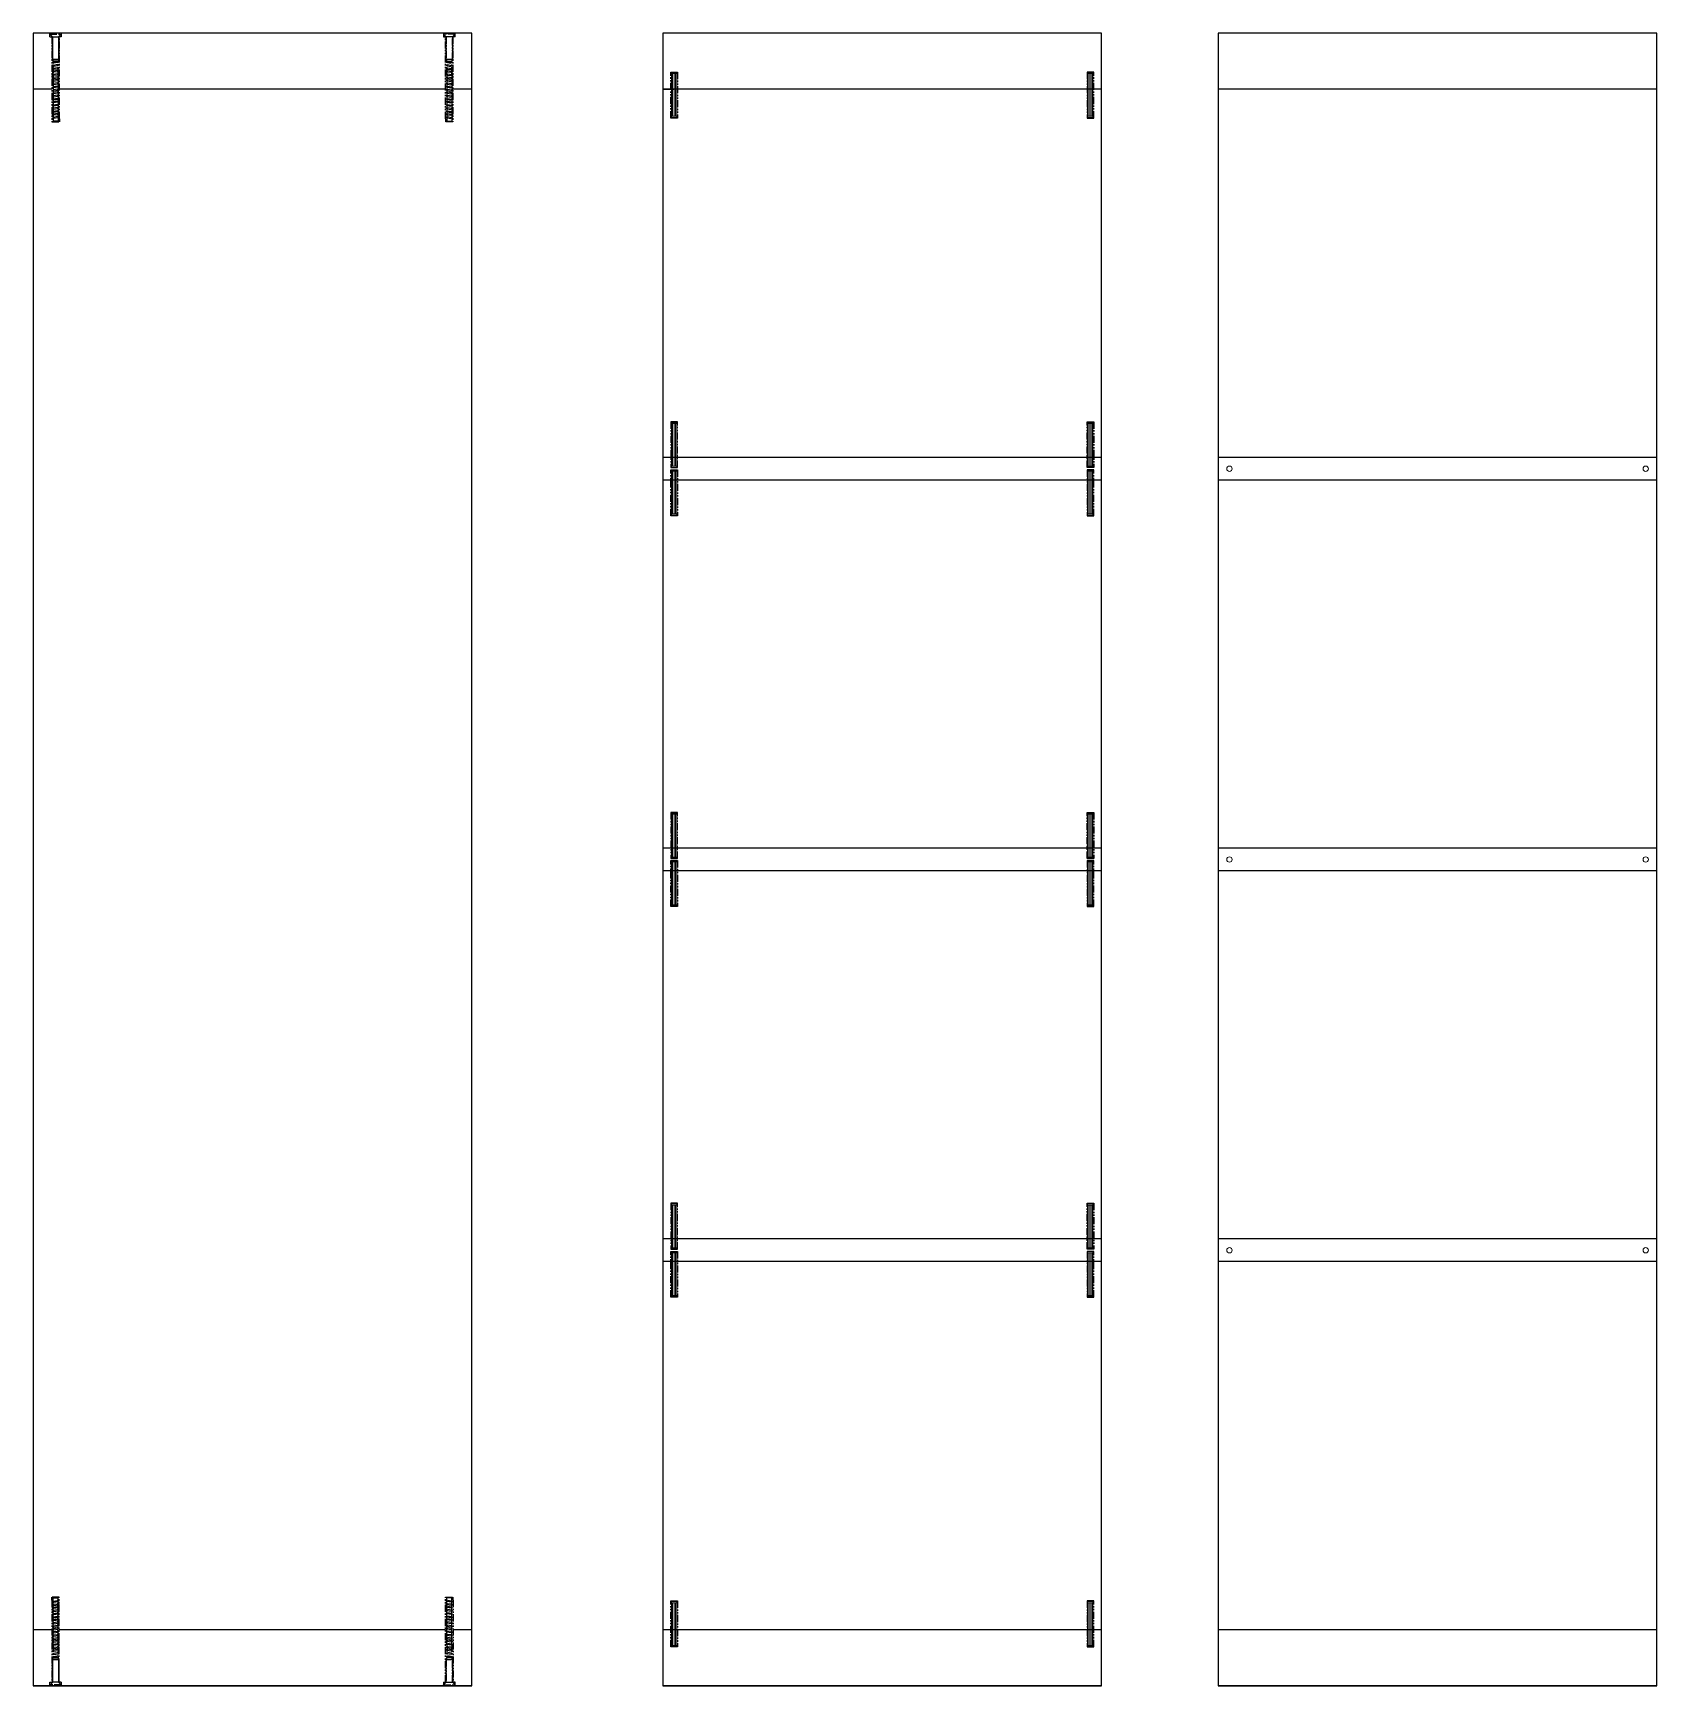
# Model space of a CAD drawing. Header units: millimetres. Extents: x -494 to 3469, y 484 to 2917.
# Drawn here: x 2066.9 to 2211.3, y 509.1 to 656.1 of the extents above; entities that cross this region are included whole.
import ezdxf

# ---------------------------------------------------------------- set-up
doc = ezdxf.new("R2010")
doc.units = ezdxf.units.MM
doc.linetypes.add('PHANTOM2', pattern=[1.25, 0.625, -0.125, 0.125, -0.125, 0.125, -0.125])
doc.layers.get('DEFPOINTS').update_dxf_attribs({"color": 210})
doc.layers.add('A-ANNO-DIMS', color=40, linetype='Continuous', lineweight=18)
doc.layers.add('giunzioni', color=3, linetype='Continuous')

msp = doc.modelspace()

# ---------------------------------------------------------------- linework, layer by layer
for p, q in [((2105.91, 656.07), (2066.91, 656.07)), ((2066.91, 656.07), (2066.91, 509.07)), ((2105.91, 509.07), (2105.91, 656.07)), ((2161.89, 656.07), (2122.89, 656.07)), ((2122.89, 656.07), (2122.89, 509.07)), ((2161.89, 509.07), (2161.89, 656.07)), ((2211.26, 656.07), (2172.26, 656.07)), ((2172.26, 656.07), (2172.26, 509.07)), ((2211.26, 509.07), (2211.26, 656.07)), ((2068.58, 651.07), (2066.91, 651.07)), ((2103.58, 651.07), (2069.25, 651.07)), ((2105.91, 651.07), (2104.24, 651.07)), ((2161.89, 651.07), (2122.89, 651.07)), ((2122.89, 651.07), (2123.89, 651.07)), ((2122.89, 651.07), (2123.89, 651.07)), ((2161.89, 651.07), (2160.89, 651.07)), ((2211.26, 651.07), (2172.26, 651.07)), ((2161.89, 618.32), (2122.89, 618.32)), ((2211.26, 618.32), (2172.26, 618.32)), ((2161.89, 616.32), (2122.89, 616.32)), ((2211.26, 616.32), (2172.26, 616.32)), ((2161.89, 583.57), (2122.89, 583.57)), ((2211.26, 583.57), (2172.26, 583.57)), ((2161.89, 581.57), (2122.89, 581.57)), ((2211.26, 581.57), (2172.26, 581.57)), ((2161.89, 548.82), (2122.89, 548.82)), ((2211.26, 548.82), (2172.26, 548.82)), ((2161.89, 546.82), (2122.89, 546.82)), ((2211.26, 546.82), (2172.26, 546.82)), ((2068.58, 514.07), (2066.91, 514.07)), ((2103.58, 514.07), (2069.24, 514.07)), ((2105.91, 514.07), (2104.25, 514.07)), ((2161.89, 514.07), (2122.89, 514.07)), ((2211.26, 514.07), (2172.26, 514.07)), ((2105.91, 509.07), (2066.91, 509.07)), ((2066.91, 509.07), (2105.91, 509.07)), ((2105.91, 509.07), (2066.91, 509.07)), ((2066.91, 509.07), (2067.91, 509.07)), ((2066.91, 509.07), (2086.41, 509.07)), ((2161.89, 509.07), (2122.89, 509.07)), ((2122.89, 509.07), (2161.89, 509.07)), ((2161.89, 509.07), (2122.89, 509.07)), ((2211.26, 509.07), (2172.26, 509.07)), ((2172.26, 509.07), (2211.26, 509.07)), ((2211.26, 509.07), (2172.26, 509.07))]:
    msp.add_line(p, q)
at = {"layer": 'A-ANNO-DIMS'}
for p, q in [((2123.68, 652.57), (2123.65, 652.47)), ((2123.65, 648.67), (2123.65, 652.47)), ((2124.13, 652.47), (2123.65, 652.47)), ((2124.11, 652.57), (2123.68, 652.57)), ((2123.75, 652.45), (2123.75, 648.7)), ((2123.89, 652.57), (2124.11, 652.57)), ((2123.89, 648.7), (2123.89, 652.45)), ((2124.03, 652.45), (2124.03, 648.7)), ((2124.11, 652.57), (2124.13, 652.47)), ((2124.13, 648.67), (2124.13, 652.47)), ((2160.68, 652.57), (2160.65, 652.47)), ((2160.65, 648.67), (2160.65, 652.47)), ((2160.65, 652.47), (2161.13, 652.47)), ((2160.68, 652.57), (2161.11, 652.57)), ((2160.89, 652.57), (2160.68, 652.57)), ((2160.75, 652.45), (2160.75, 648.7)), ((2160.89, 648.7), (2160.89, 652.45)), ((2161.03, 652.45), (2161.03, 648.7)), ((2161.11, 652.57), (2161.13, 652.47)), ((2161.13, 648.67), (2161.13, 652.47)), ((2123.89, 648.7), (2123.89, 650.57)), ((2160.89, 648.7), (2160.89, 650.57)), ((2123.68, 648.57), (2123.65, 648.67)), ((2124.13, 648.67), (2123.65, 648.67)), ((2123.89, 648.57), (2123.68, 648.57)), ((2123.89, 648.57), (2124.11, 648.57)), ((2124.11, 648.57), (2124.13, 648.67)), ((2124.13, 648.67), (2124.13, 648.7)), ((2160.65, 648.67), (2160.65, 648.7)), ((2160.68, 648.57), (2160.65, 648.67)), ((2160.65, 648.67), (2161.13, 648.67)), ((2160.89, 648.57), (2160.68, 648.57)), ((2160.89, 648.57), (2161.11, 648.57)), ((2161.11, 648.57), (2161.13, 648.67)), ((2123.68, 621.44), (2123.65, 621.34)), ((2123.65, 621.34), (2123.65, 617.54)), ((2124.13, 621.34), (2123.65, 621.34)), ((2123.89, 621.44), (2123.68, 621.44)), ((2123.75, 617.57), (2123.75, 621.32)), ((2123.89, 621.44), (2124.11, 621.44)), ((2123.89, 621.32), (2123.89, 617.57)), ((2123.89, 621.32), (2123.89, 619.44)), ((2124.03, 617.57), (2124.03, 621.32)), ((2124.11, 621.44), (2124.13, 621.34)), ((2124.13, 621.34), (2124.13, 617.54)), ((2124.13, 621.34), (2124.13, 621.32)), ((2160.68, 621.44), (2160.65, 621.34)), ((2160.65, 621.34), (2160.65, 617.54)), ((2160.65, 621.34), (2161.13, 621.34)), ((2160.65, 621.34), (2160.65, 621.32)), ((2160.89, 621.44), (2160.68, 621.44)), ((2160.75, 617.57), (2160.75, 621.32)), ((2160.89, 621.44), (2161.11, 621.44)), ((2160.89, 621.32), (2160.89, 617.57)), ((2160.89, 621.32), (2160.89, 619.44)), ((2161.03, 617.57), (2161.03, 621.32)), ((2161.11, 621.44), (2161.13, 621.34)), ((2161.13, 621.34), (2161.13, 617.54)), ((2123.68, 617.44), (2123.65, 617.54)), ((2124.13, 617.54), (2123.65, 617.54)), ((2124.11, 617.44), (2123.68, 617.44)), ((2123.89, 617.44), (2124.11, 617.44)), ((2124.11, 617.44), (2124.13, 617.54)), ((2160.68, 617.44), (2160.65, 617.54)), ((2160.65, 617.54), (2161.13, 617.54)), ((2160.68, 617.44), (2161.11, 617.44)), ((2160.89, 617.44), (2160.68, 617.44)), ((2161.11, 617.44), (2161.13, 617.54)), ((2123.68, 617.2), (2123.65, 617.1)), ((2123.65, 613.3), (2123.65, 617.1)), ((2124.13, 617.1), (2123.65, 617.1)), ((2124.11, 617.2), (2123.68, 617.2)), ((2123.75, 617.07), (2123.75, 613.32)), ((2123.89, 617.2), (2124.11, 617.2)), ((2123.89, 613.32), (2123.89, 617.07)), ((2124.03, 617.07), (2124.03, 613.32)), ((2124.11, 617.2), (2124.13, 617.1)), ((2124.13, 613.3), (2124.13, 617.1)), ((2160.68, 617.2), (2160.65, 617.1)), ((2160.65, 613.3), (2160.65, 617.1)), ((2160.65, 617.1), (2161.13, 617.1)), ((2160.68, 617.2), (2161.11, 617.2)), ((2160.89, 617.2), (2160.68, 617.2)), ((2160.75, 617.07), (2160.75, 613.32)), ((2160.89, 613.32), (2160.89, 617.07)), ((2161.03, 617.07), (2161.03, 613.32)), ((2161.11, 617.2), (2161.13, 617.1)), ((2161.13, 613.3), (2161.13, 617.1)), ((2123.89, 613.32), (2123.89, 615.2)), ((2160.89, 613.32), (2160.89, 615.2)), ((2123.68, 613.2), (2123.65, 613.3)), ((2124.13, 613.3), (2123.65, 613.3)), ((2123.89, 613.2), (2123.68, 613.2)), ((2123.89, 613.2), (2124.11, 613.2)), ((2124.11, 613.2), (2124.13, 613.3)), ((2124.13, 613.3), (2124.13, 613.32)), ((2160.65, 613.3), (2160.65, 613.32)), ((2160.68, 613.2), (2160.65, 613.3)), ((2160.65, 613.3), (2161.13, 613.3)), ((2160.89, 613.2), (2160.68, 613.2)), ((2160.89, 613.2), (2161.11, 613.2)), ((2161.11, 613.2), (2161.13, 613.3)), ((2123.68, 586.69), (2123.65, 586.59)), ((2123.65, 586.59), (2123.65, 582.79)), ((2124.13, 586.59), (2123.65, 586.59)), ((2123.89, 586.69), (2123.68, 586.69)), ((2123.75, 582.82), (2123.75, 586.57)), ((2123.89, 586.69), (2124.11, 586.69)), ((2123.89, 586.57), (2123.89, 582.82)), ((2123.89, 586.57), (2123.89, 584.69)), ((2124.03, 582.82), (2124.03, 586.57)), ((2124.11, 586.69), (2124.13, 586.59)), ((2124.13, 586.59), (2124.13, 582.79)), ((2124.13, 586.59), (2124.13, 586.57)), ((2160.68, 586.69), (2160.65, 586.59)), ((2160.65, 586.59), (2160.65, 582.79)), ((2160.65, 586.59), (2161.13, 586.59)), ((2160.65, 586.59), (2160.65, 586.57)), ((2160.89, 586.69), (2160.68, 586.69)), ((2160.75, 582.82), (2160.75, 586.57)), ((2160.89, 586.69), (2161.11, 586.69)), ((2160.89, 586.57), (2160.89, 582.82)), ((2160.89, 586.57), (2160.89, 584.69)), ((2161.03, 582.82), (2161.03, 586.57)), ((2161.11, 586.69), (2161.13, 586.59)), ((2161.13, 586.59), (2161.13, 582.79)), ((2123.68, 582.69), (2123.65, 582.79)), ((2124.13, 582.79), (2123.65, 582.79)), ((2123.68, 582.45), (2123.65, 582.35)), ((2123.65, 578.55), (2123.65, 582.35)), ((2124.13, 582.35), (2123.65, 582.35)), ((2124.11, 582.69), (2123.68, 582.69)), ((2124.11, 582.45), (2123.68, 582.45)), ((2123.75, 582.32), (2123.75, 578.57)), ((2123.89, 582.69), (2124.11, 582.69)), ((2123.89, 582.45), (2124.11, 582.45)), ((2123.89, 578.57), (2123.89, 582.32)), ((2124.03, 582.32), (2124.03, 578.57)), ((2124.11, 582.69), (2124.13, 582.79)), ((2124.11, 582.45), (2124.13, 582.35)), ((2124.13, 578.55), (2124.13, 582.35)), ((2160.68, 582.69), (2160.65, 582.79)), ((2160.65, 582.79), (2161.13, 582.79)), ((2160.68, 582.45), (2160.65, 582.35)), ((2160.65, 578.55), (2160.65, 582.35)), ((2160.65, 582.35), (2161.13, 582.35)), ((2160.68, 582.69), (2161.11, 582.69)), ((2160.89, 582.69), (2160.68, 582.69)), ((2160.68, 582.45), (2161.11, 582.45)), ((2160.89, 582.45), (2160.68, 582.45)), ((2160.75, 582.32), (2160.75, 578.57)), ((2160.89, 578.57), (2160.89, 582.32)), ((2161.03, 582.32), (2161.03, 578.57)), ((2161.11, 582.69), (2161.13, 582.79)), ((2161.11, 582.45), (2161.13, 582.35)), ((2161.13, 578.55), (2161.13, 582.35)), ((2123.89, 578.57), (2123.89, 580.45)), ((2160.89, 578.57), (2160.89, 580.45)), ((2123.68, 578.45), (2123.65, 578.55)), ((2124.13, 578.55), (2123.65, 578.55)), ((2123.89, 578.45), (2123.68, 578.45)), ((2123.89, 578.45), (2124.11, 578.45)), ((2124.11, 578.45), (2124.13, 578.55)), ((2124.13, 578.55), (2124.13, 578.57)), ((2160.65, 578.55), (2160.65, 578.57)), ((2160.68, 578.45), (2160.65, 578.55)), ((2160.65, 578.55), (2161.13, 578.55)), ((2160.89, 578.45), (2160.68, 578.45)), ((2160.89, 578.45), (2161.11, 578.45)), ((2161.11, 578.45), (2161.13, 578.55)), ((2123.68, 551.94), (2123.65, 551.84)), ((2123.65, 551.84), (2123.65, 548.04)), ((2124.13, 551.84), (2123.65, 551.84)), ((2123.89, 551.94), (2123.68, 551.94)), ((2123.75, 548.07), (2123.75, 551.82)), ((2123.89, 551.94), (2124.11, 551.94)), ((2123.89, 551.82), (2123.89, 548.07)), ((2123.89, 551.82), (2123.89, 549.94)), ((2124.03, 548.07), (2124.03, 551.82)), ((2124.11, 551.94), (2124.13, 551.84)), ((2124.13, 551.84), (2124.13, 548.04)), ((2124.13, 551.84), (2124.13, 551.82)), ((2160.68, 551.94), (2160.65, 551.84)), ((2160.65, 551.84), (2160.65, 548.04)), ((2160.65, 551.84), (2161.13, 551.84)), ((2160.65, 551.84), (2160.65, 551.82)), ((2160.89, 551.94), (2160.68, 551.94)), ((2160.75, 548.07), (2160.75, 551.82)), ((2160.89, 551.94), (2161.11, 551.94)), ((2160.89, 551.82), (2160.89, 548.07)), ((2160.89, 551.82), (2160.89, 549.94)), ((2161.03, 548.07), (2161.03, 551.82)), ((2161.11, 551.94), (2161.13, 551.84)), ((2161.13, 551.84), (2161.13, 548.04)), ((2123.68, 547.94), (2123.65, 548.04)), ((2124.13, 548.04), (2123.65, 548.04)), ((2123.68, 547.7), (2123.65, 547.6)), ((2123.65, 543.8), (2123.65, 547.6)), ((2124.13, 547.6), (2123.65, 547.6)), ((2124.11, 547.94), (2123.68, 547.94)), ((2124.11, 547.7), (2123.68, 547.7)), ((2123.75, 547.57), (2123.75, 543.82)), ((2123.89, 547.94), (2124.11, 547.94)), ((2123.89, 547.7), (2124.11, 547.7)), ((2123.89, 543.82), (2123.89, 547.57)), ((2124.03, 547.57), (2124.03, 543.82)), ((2124.11, 547.94), (2124.13, 548.04)), ((2124.11, 547.7), (2124.13, 547.6)), ((2124.13, 543.8), (2124.13, 547.6)), ((2160.68, 547.94), (2160.65, 548.04)), ((2160.65, 548.04), (2161.13, 548.04)), ((2160.68, 547.7), (2160.65, 547.6)), ((2160.65, 543.8), (2160.65, 547.6)), ((2160.65, 547.6), (2161.13, 547.6)), ((2160.68, 547.94), (2161.11, 547.94)), ((2160.89, 547.94), (2160.68, 547.94)), ((2160.68, 547.7), (2161.11, 547.7)), ((2160.89, 547.7), (2160.68, 547.7)), ((2160.75, 547.57), (2160.75, 543.82)), ((2160.89, 543.82), (2160.89, 547.57)), ((2161.03, 547.57), (2161.03, 543.82)), ((2161.11, 547.94), (2161.13, 548.04)), ((2161.11, 547.7), (2161.13, 547.6)), ((2161.13, 543.8), (2161.13, 547.6)), ((2123.89, 543.82), (2123.89, 545.7)), ((2160.89, 543.82), (2160.89, 545.7)), ((2123.68, 543.7), (2123.65, 543.8)), ((2124.13, 543.8), (2123.65, 543.8)), ((2123.89, 543.7), (2123.68, 543.7)), ((2123.89, 543.7), (2124.11, 543.7)), ((2124.11, 543.7), (2124.13, 543.8)), ((2124.13, 543.8), (2124.13, 543.82)), ((2160.65, 543.8), (2160.65, 543.82)), ((2160.68, 543.7), (2160.65, 543.8)), ((2160.65, 543.8), (2161.13, 543.8)), ((2160.89, 543.7), (2160.68, 543.7)), ((2160.89, 543.7), (2161.11, 543.7)), ((2161.11, 543.7), (2161.13, 543.8)), ((2123.68, 516.57), (2123.65, 516.47)), ((2123.65, 516.47), (2123.65, 512.67)), ((2123.65, 516.47), (2124.13, 516.47)), ((2123.65, 516.47), (2123.65, 516.45)), ((2123.89, 516.57), (2123.68, 516.57)), ((2123.75, 512.7), (2123.75, 516.45)), ((2123.89, 516.57), (2124.11, 516.57)), ((2123.89, 516.45), (2123.89, 512.7)), ((2123.89, 516.45), (2123.89, 514.57)), ((2124.03, 512.7), (2124.03, 516.45)), ((2124.11, 516.57), (2124.13, 516.47)), ((2124.13, 516.47), (2124.13, 512.67)), ((2160.68, 516.57), (2160.65, 516.47)), ((2160.65, 516.47), (2160.65, 512.67)), ((2161.13, 516.47), (2160.65, 516.47)), ((2160.89, 516.57), (2160.68, 516.57)), ((2160.75, 512.7), (2160.75, 516.45)), ((2160.89, 516.57), (2161.11, 516.57)), ((2160.89, 516.45), (2160.89, 512.7)), ((2160.89, 516.45), (2160.89, 514.57)), ((2161.03, 512.7), (2161.03, 516.45)), ((2161.11, 516.57), (2161.13, 516.47)), ((2161.13, 516.47), (2161.13, 512.67)), ((2161.13, 516.47), (2161.13, 516.45)), ((2123.68, 512.57), (2123.65, 512.67)), ((2123.65, 512.67), (2124.13, 512.67)), ((2123.68, 512.57), (2124.11, 512.57)), ((2123.89, 512.57), (2123.68, 512.57)), ((2124.11, 512.57), (2124.13, 512.67)), ((2160.68, 512.57), (2160.65, 512.67)), ((2161.13, 512.67), (2160.65, 512.67)), ((2161.11, 512.57), (2160.68, 512.57)), ((2160.89, 512.57), (2161.11, 512.57)), ((2161.11, 512.57), (2161.13, 512.67))]:
    msp.add_line(p, q, dxfattribs=at)
for centre in [(2173.26, 617.32), (2210.26, 617.32), (2173.26, 582.57), (2210.26, 582.57), (2173.26, 547.82), (2210.26, 547.82)]:
    msp.add_circle(centre, 0.238, dxfattribs=at)
at = {"layer": 'DEFPOINTS', "linetype": 'PHANTOM2'}
for p, q in [((2068.41, 655.74), (2068.41, 656.07)), ((2068.41, 656.07), (2069.42, 656.07)), ((2068.41, 655.74), (2068.58, 655.74)), ((2068.58, 655.74), (2068.58, 648.18)), ((2069.25, 648.45), (2069.25, 655.74)), ((2069.42, 655.74), (2069.25, 655.74)), ((2069.42, 656.07), (2069.42, 655.74)), ((2104.42, 656.07), (2103.41, 656.07)), ((2103.41, 656.07), (2103.41, 655.74)), ((2103.41, 655.74), (2103.58, 655.74)), ((2103.58, 648.45), (2103.58, 655.74)), ((2104.24, 655.74), (2104.24, 648.18)), ((2104.42, 655.74), (2104.24, 655.74)), ((2104.42, 655.74), (2104.42, 656.07)), ((2069.25, 648.45), (2069.25, 648.18)), ((2103.58, 648.45), (2103.58, 648.18)), ((2068.58, 648.18), (2069.25, 648.18)), ((2104.24, 648.18), (2103.58, 648.18)), ((2069.24, 516.96), (2068.58, 516.96)), ((2068.58, 516.69), (2068.58, 516.96)), ((2068.58, 516.69), (2068.58, 509.4)), ((2069.24, 509.4), (2069.24, 516.96)), ((2103.58, 509.4), (2103.58, 516.96)), ((2103.58, 516.96), (2104.25, 516.96)), ((2104.25, 516.69), (2104.25, 516.96)), ((2104.25, 516.69), (2104.25, 509.4)), ((2068.41, 509.07), (2068.41, 509.4)), ((2068.41, 509.4), (2068.58, 509.4)), ((2069.42, 509.07), (2068.41, 509.07)), ((2069.42, 509.4), (2069.24, 509.4)), ((2069.42, 509.4), (2069.42, 509.07)), ((2103.41, 509.4), (2103.41, 509.07)), ((2103.41, 509.4), (2103.58, 509.4)), ((2103.41, 509.07), (2104.42, 509.07)), ((2104.42, 509.4), (2104.25, 509.4)), ((2104.42, 509.07), (2104.42, 509.4))]:
    msp.add_line(p, q, dxfattribs=at)
for points in [[(2124.19, 648.51), (2123.6, 648.51), (2123.6, 652.59), (2124.19, 652.59)], [(2160.6, 648.51), (2161.19, 648.51), (2161.19, 652.59), (2160.6, 652.59)], [(2124.19, 621.5), (2123.6, 621.5), (2123.6, 617.42), (2124.19, 617.42)], [(2160.6, 621.5), (2161.19, 621.5), (2161.19, 617.42), (2160.6, 617.42)], [(2124.19, 613.14), (2123.6, 613.14), (2123.6, 617.22), (2124.19, 617.22)], [(2160.6, 613.14), (2161.19, 613.14), (2161.19, 617.22), (2160.6, 617.22)], [(2124.19, 586.75), (2123.6, 586.75), (2123.6, 582.67), (2124.19, 582.67)], [(2160.6, 586.75), (2161.19, 586.75), (2161.19, 582.67), (2160.6, 582.67)], [(2124.19, 578.39), (2123.6, 578.39), (2123.6, 582.47), (2124.19, 582.47)], [(2160.6, 578.39), (2161.19, 578.39), (2161.19, 582.47), (2160.6, 582.47)], [(2124.19, 552), (2123.6, 552), (2123.6, 547.92), (2124.19, 547.92)], [(2160.6, 552), (2161.19, 552), (2161.19, 547.92), (2160.6, 547.92)], [(2124.19, 543.64), (2123.6, 543.64), (2123.6, 547.72), (2124.19, 547.72)], [(2160.6, 543.64), (2161.19, 543.64), (2161.19, 547.72), (2160.6, 547.72)], [(2123.6, 516.63), (2124.19, 516.63), (2124.19, 512.55), (2123.6, 512.55)], [(2161.19, 516.63), (2160.6, 516.63), (2160.6, 512.55), (2161.19, 512.55)]]:
    msp.add_lwpolyline(points, close=True, dxfattribs=at)
at = {"layer": 'giunzioni', "linetype": 'PHANTOM2'}
for p, q in [((2069.41, 656.07), (2068.41, 656.07)), ((2068.41, 656.07), (2068.41, 655.96)), ((2068.41, 655.96), (2069.41, 655.96)), ((2068.41, 655.96), (2068.63, 655.74)), ((2068.63, 655.74), (2069.2, 655.74)), ((2068.63, 653.71), (2068.63, 655.74)), ((2069.2, 655.74), (2069.41, 655.96)), ((2069.2, 655.74), (2069.2, 653.71)), ((2069.41, 655.96), (2069.41, 656.07)), ((2103.42, 655.96), (2103.42, 656.07)), ((2103.42, 656.07), (2104.41, 656.07)), ((2103.63, 655.74), (2103.42, 655.96)), ((2104.41, 655.96), (2103.42, 655.96)), ((2104.2, 655.74), (2103.63, 655.74)), ((2103.63, 655.74), (2103.63, 653.71)), ((2104.41, 655.96), (2104.2, 655.74)), ((2104.2, 653.71), (2104.2, 655.74)), ((2104.41, 656.07), (2104.41, 655.96)), ((2069.2, 653.71), (2068.63, 653.71)), ((2068.7, 652.41), (2068.7, 653.55)), ((2069.13, 652.41), (2069.13, 653.55)), ((2103.63, 653.71), (2104.2, 653.71)), ((2103.7, 652.41), (2103.7, 653.55)), ((2104.13, 652.41), (2104.13, 653.55)), ((2069.13, 648.23), (2068.7, 648.23)), ((2103.7, 648.23), (2104.13, 648.23)), ((2068.7, 516.91), (2069.13, 516.91)), ((2104.13, 516.91), (2103.7, 516.91)), ((2068.7, 512.73), (2068.7, 511.59)), ((2069.13, 512.73), (2069.13, 511.59)), ((2103.7, 512.73), (2103.7, 511.59)), ((2104.13, 512.73), (2104.13, 511.59)), ((2068.63, 509.4), (2068.63, 511.43)), ((2068.63, 511.43), (2069.2, 511.43)), ((2069.2, 511.43), (2069.2, 509.4)), ((2104.2, 511.43), (2103.63, 511.43)), ((2103.63, 511.43), (2103.63, 509.4)), ((2104.2, 509.4), (2104.2, 511.43)), ((2068.63, 509.4), (2068.42, 509.18)), ((2068.42, 509.18), (2068.42, 509.07)), ((2069.41, 509.18), (2068.42, 509.18)), ((2068.42, 509.07), (2069.41, 509.07)), ((2069.2, 509.4), (2068.63, 509.4)), ((2069.41, 509.18), (2069.2, 509.4)), ((2069.41, 509.07), (2069.41, 509.18)), ((2103.41, 509.18), (2103.63, 509.4)), ((2103.41, 509.07), (2103.41, 509.18)), ((2103.41, 509.18), (2104.41, 509.18)), ((2104.41, 509.07), (2103.41, 509.07)), ((2103.63, 509.4), (2104.2, 509.4)), ((2104.2, 509.4), (2104.41, 509.18)), ((2104.41, 509.18), (2104.41, 509.07))]:
    msp.add_line(p, q, dxfattribs=at)
at = {"layer": 'giunzioni'}
for p, q in [((2068.63, 655.74), (2068.63, 653.71)), ((2069.2, 653.71), (2069.2, 655.74)), ((2103.63, 653.71), (2103.63, 655.74)), ((2104.2, 655.74), (2104.2, 653.71)), ((2068.61, 653.41), (2068.73, 653.49)), ((2068.61, 653.41), (2068.77, 653.39)), ((2068.61, 653.41), (2068.61, 653.41)), ((2068.61, 653.13), (2068.73, 653.2)), ((2068.61, 653.13), (2068.77, 653.1)), ((2068.61, 653.13), (2068.61, 653.13)), ((2068.61, 652.84), (2068.73, 652.92)), ((2068.61, 652.84), (2068.77, 652.82)), ((2068.61, 652.84), (2068.61, 652.84)), ((2068.63, 653.71), (2068.7, 653.55)), ((2068.63, 653.71), (2069.2, 653.71)), ((2068.7, 653.55), (2068.75, 653.55)), ((2069.07, 653.55), (2068.73, 653.49)), ((2069.07, 653.27), (2068.73, 653.2)), ((2069.07, 652.98), (2068.73, 652.92)), ((2069.07, 652.74), (2068.73, 652.68)), ((2069.13, 653.55), (2068.75, 653.55)), ((2069.07, 653.44), (2068.77, 653.39)), ((2069.07, 653.16), (2068.77, 653.1)), ((2069.07, 652.87), (2068.77, 652.82)), ((2069.2, 653.71), (2068.91, 653.71)), ((2069.21, 653.52), (2069.07, 653.55)), ((2069.21, 653.52), (2069.07, 653.44)), ((2069.21, 653.23), (2069.07, 653.27)), ((2069.21, 653.23), (2069.07, 653.16)), ((2069.21, 652.95), (2069.07, 652.98)), ((2069.21, 652.94), (2069.07, 652.87)), ((2069.21, 652.71), (2069.07, 652.74)), ((2069.21, 652.71), (2069.07, 652.63)), ((2069.2, 653.71), (2069.13, 653.55)), ((2103.61, 653.52), (2103.75, 653.55)), ((2103.61, 653.52), (2103.76, 653.44)), ((2103.61, 653.23), (2103.75, 653.27)), ((2103.61, 653.23), (2103.76, 653.16)), ((2103.61, 652.95), (2103.75, 652.98)), ((2103.61, 652.94), (2103.76, 652.87)), ((2103.61, 652.71), (2103.75, 652.74)), ((2103.61, 652.71), (2103.76, 652.63)), ((2103.63, 653.71), (2103.7, 653.55)), ((2103.63, 653.71), (2103.91, 653.71)), ((2104.2, 653.71), (2103.63, 653.71)), ((2103.7, 653.55), (2104.07, 653.55)), ((2103.75, 653.55), (2104.1, 653.49)), ((2103.75, 653.27), (2104.1, 653.2)), ((2103.75, 652.98), (2104.1, 652.92)), ((2103.75, 652.74), (2104.1, 652.68)), ((2103.76, 653.44), (2104.06, 653.39)), ((2103.76, 653.16), (2104.06, 653.1)), ((2103.76, 652.87), (2104.06, 652.82)), ((2104.22, 653.41), (2104.06, 653.39)), ((2104.22, 653.13), (2104.06, 653.1)), ((2104.22, 652.84), (2104.06, 652.82)), ((2104.13, 653.55), (2104.07, 653.55)), ((2104.22, 653.41), (2104.1, 653.49)), ((2104.22, 653.13), (2104.1, 653.2)), ((2104.22, 652.84), (2104.1, 652.92)), ((2104.2, 653.71), (2104.13, 653.55)), ((2104.22, 653.41), (2104.22, 653.41)), ((2104.22, 653.13), (2104.22, 653.13)), ((2104.22, 652.84), (2104.22, 652.84)), ((2068.61, 652.6), (2068.73, 652.68)), ((2068.61, 652.6), (2068.77, 652.58)), ((2068.61, 652.6), (2068.61, 652.6)), ((2068.61, 652.32), (2068.73, 652.39)), ((2068.61, 652.31), (2068.61, 652.32)), ((2068.61, 652.31), (2068.77, 652.29)), ((2068.61, 652.03), (2068.73, 652.11)), ((2068.61, 652.03), (2068.77, 652)), ((2068.61, 652.03), (2068.61, 652.03)), ((2068.61, 651.79), (2068.73, 651.87)), ((2068.61, 651.79), (2068.77, 651.77)), ((2068.61, 651.79), (2068.61, 651.79)), ((2068.61, 651.51), (2068.73, 651.58)), ((2068.61, 651.5), (2068.61, 651.51)), ((2068.61, 651.5), (2068.77, 651.48)), ((2068.61, 651.22), (2068.73, 651.29)), ((2068.61, 651.22), (2068.77, 651.19)), ((2068.61, 651.22), (2068.61, 651.22)), ((2068.7, 652.41), (2068.7, 648.23)), ((2069.07, 652.45), (2068.73, 652.39)), ((2069.07, 652.17), (2068.73, 652.11)), ((2069.07, 651.93), (2068.73, 651.87)), ((2069.07, 651.64), (2068.73, 651.58)), ((2069.07, 651.36), (2068.73, 651.29)), ((2069.07, 652.63), (2068.77, 652.58)), ((2069.07, 652.34), (2068.77, 652.29)), ((2069.07, 652.06), (2068.77, 652)), ((2069.07, 651.82), (2068.77, 651.77)), ((2069.07, 651.53), (2068.77, 651.48)), ((2069.07, 651.25), (2068.77, 651.19)), ((2069.21, 652.42), (2069.07, 652.45)), ((2069.21, 652.42), (2069.07, 652.34)), ((2069.21, 652.14), (2069.07, 652.17)), ((2069.21, 652.13), (2069.07, 652.06)), ((2069.21, 651.9), (2069.07, 651.93)), ((2069.21, 651.89), (2069.07, 651.82)), ((2069.21, 651.61), (2069.07, 651.64)), ((2069.21, 651.61), (2069.07, 651.53)), ((2069.21, 651.32), (2069.07, 651.36)), ((2069.21, 651.32), (2069.07, 651.25)), ((2069.13, 652.41), (2069.13, 648.23)), ((2103.61, 652.42), (2103.75, 652.45)), ((2103.61, 652.42), (2103.76, 652.34)), ((2103.61, 652.14), (2103.75, 652.17)), ((2103.61, 652.13), (2103.76, 652.06)), ((2103.61, 651.9), (2103.75, 651.93)), ((2103.61, 651.89), (2103.76, 651.82)), ((2103.61, 651.61), (2103.75, 651.64)), ((2103.61, 651.61), (2103.76, 651.53)), ((2103.61, 651.32), (2103.75, 651.36)), ((2103.61, 651.32), (2103.76, 651.25)), ((2103.7, 652.41), (2103.7, 648.23)), ((2103.75, 652.45), (2104.1, 652.39)), ((2103.75, 652.17), (2104.1, 652.11)), ((2103.75, 651.93), (2104.1, 651.87)), ((2103.75, 651.64), (2104.1, 651.58)), ((2103.75, 651.36), (2104.1, 651.29)), ((2103.76, 652.63), (2104.06, 652.58)), ((2103.76, 652.34), (2104.06, 652.29)), ((2103.76, 652.06), (2104.06, 652)), ((2103.76, 651.82), (2104.06, 651.77)), ((2103.76, 651.53), (2104.06, 651.48)), ((2103.76, 651.25), (2104.06, 651.19)), ((2104.22, 652.6), (2104.06, 652.58)), ((2104.22, 652.31), (2104.06, 652.29)), ((2104.22, 652.03), (2104.06, 652)), ((2104.22, 651.79), (2104.06, 651.77)), ((2104.22, 651.5), (2104.06, 651.48)), ((2104.22, 651.22), (2104.06, 651.19)), ((2104.22, 652.6), (2104.1, 652.68)), ((2104.22, 652.32), (2104.1, 652.39)), ((2104.22, 652.03), (2104.1, 652.11)), ((2104.22, 651.79), (2104.1, 651.87)), ((2104.22, 651.51), (2104.1, 651.58)), ((2104.22, 651.22), (2104.1, 651.29)), ((2104.13, 652.41), (2104.13, 648.23)), ((2104.22, 652.6), (2104.22, 652.6)), ((2104.22, 652.31), (2104.22, 652.32)), ((2104.22, 652.03), (2104.22, 652.03)), ((2104.22, 651.79), (2104.22, 651.79)), ((2104.22, 651.5), (2104.22, 651.51)), ((2104.22, 651.22), (2104.22, 651.22)), ((2068.61, 650.93), (2068.73, 651.01)), ((2068.61, 650.93), (2068.77, 650.91)), ((2068.61, 650.93), (2068.61, 650.93)), ((2068.61, 650.69), (2068.73, 650.77)), ((2068.61, 650.69), (2068.77, 650.67)), ((2068.61, 650.69), (2068.61, 650.69)), ((2068.61, 650.41), (2068.73, 650.48)), ((2068.61, 650.4), (2068.61, 650.41)), ((2068.61, 650.4), (2068.77, 650.38)), ((2068.61, 650.12), (2068.73, 650.2)), ((2068.61, 650.12), (2068.77, 650.1)), ((2068.61, 650.12), (2068.61, 650.12)), ((2068.61, 649.88), (2068.73, 649.96)), ((2068.61, 649.88), (2068.77, 649.86)), ((2068.61, 649.88), (2068.61, 649.88)), ((2069.07, 651.07), (2068.73, 651.01)), ((2069.07, 650.83), (2068.73, 650.77)), ((2069.07, 650.54), (2068.73, 650.48)), ((2069.07, 650.26), (2068.73, 650.2)), ((2069.07, 650.02), (2068.73, 649.96)), ((2069.07, 650.96), (2068.77, 650.91)), ((2069.07, 650.72), (2068.77, 650.67)), ((2069.07, 650.43), (2068.77, 650.38)), ((2069.07, 650.15), (2068.77, 650.1)), ((2069.07, 649.91), (2068.77, 649.86)), ((2069.21, 651.04), (2069.07, 651.07)), ((2069.21, 651.04), (2069.07, 650.96)), ((2069.21, 650.8), (2069.07, 650.83)), ((2069.21, 650.8), (2069.07, 650.72)), ((2069.21, 650.51), (2069.07, 650.54)), ((2069.21, 650.51), (2069.07, 650.43)), ((2069.21, 650.23), (2069.07, 650.26)), ((2069.21, 650.22), (2069.07, 650.15)), ((2069.21, 649.99), (2069.07, 650.02)), ((2069.21, 649.99), (2069.07, 649.91)), ((2103.61, 651.04), (2103.75, 651.07)), ((2103.61, 651.04), (2103.76, 650.96)), ((2103.61, 650.8), (2103.75, 650.83)), ((2103.61, 650.8), (2103.76, 650.72)), ((2103.61, 650.51), (2103.75, 650.54)), ((2103.61, 650.51), (2103.76, 650.43)), ((2103.61, 650.23), (2103.75, 650.26)), ((2103.61, 650.22), (2103.76, 650.15)), ((2103.61, 649.99), (2103.75, 650.02)), ((2103.61, 649.99), (2103.76, 649.91)), ((2103.75, 651.07), (2104.1, 651.01)), ((2103.75, 650.83), (2104.1, 650.77)), ((2103.75, 650.54), (2104.1, 650.48)), ((2103.75, 650.26), (2104.1, 650.2)), ((2103.75, 650.02), (2104.1, 649.96)), ((2103.76, 650.96), (2104.06, 650.91)), ((2103.76, 650.72), (2104.06, 650.67)), ((2103.76, 650.43), (2104.06, 650.38)), ((2103.76, 650.15), (2104.06, 650.1)), ((2103.76, 649.91), (2104.06, 649.86)), ((2104.22, 650.93), (2104.06, 650.91)), ((2104.22, 650.69), (2104.06, 650.67)), ((2104.22, 650.4), (2104.06, 650.38)), ((2104.22, 650.12), (2104.06, 650.1)), ((2104.22, 649.88), (2104.06, 649.86)), ((2104.22, 650.93), (2104.1, 651.01)), ((2104.22, 650.69), (2104.1, 650.77)), ((2104.22, 650.41), (2104.1, 650.48)), ((2104.22, 650.12), (2104.1, 650.2)), ((2104.22, 649.88), (2104.1, 649.96)), ((2104.22, 650.93), (2104.22, 650.93)), ((2104.22, 650.69), (2104.22, 650.69)), ((2104.22, 650.4), (2104.22, 650.41)), ((2104.22, 650.12), (2104.22, 650.12)), ((2104.22, 649.88), (2104.22, 649.88)), ((2068.61, 649.6), (2068.73, 649.67)), ((2068.61, 649.59), (2068.61, 649.6)), ((2068.61, 649.59), (2068.77, 649.57)), ((2068.61, 649.31), (2068.73, 649.39)), ((2068.61, 649.31), (2068.77, 649.28)), ((2068.61, 649.31), (2068.61, 649.31)), ((2068.61, 649.02), (2068.73, 649.1)), ((2068.61, 649.02), (2068.77, 649)), ((2068.61, 649.02), (2068.61, 649.02)), ((2068.61, 648.78), (2068.73, 648.86)), ((2068.61, 648.78), (2068.77, 648.76)), ((2068.61, 648.78), (2068.61, 648.78)), ((2068.61, 648.5), (2068.73, 648.57)), ((2068.61, 648.5), (2068.77, 648.47)), ((2068.61, 648.5), (2068.61, 648.5)), ((2069.07, 649.73), (2068.73, 649.67)), ((2069.07, 649.45), (2068.73, 649.39)), ((2069.07, 649.16), (2068.73, 649.1)), ((2069.07, 648.92), (2068.73, 648.86)), ((2069.07, 648.64), (2068.73, 648.57)), ((2069.07, 649.62), (2068.77, 649.57)), ((2069.07, 649.34), (2068.77, 649.28)), ((2069.07, 649.05), (2068.77, 649)), ((2069.07, 648.81), (2068.77, 648.76)), ((2069.07, 648.53), (2068.77, 648.47)), ((2069.21, 649.7), (2069.07, 649.73)), ((2069.21, 649.7), (2069.07, 649.62)), ((2069.21, 649.42), (2069.07, 649.45)), ((2069.21, 649.41), (2069.07, 649.34)), ((2069.21, 649.13), (2069.07, 649.16)), ((2069.21, 649.13), (2069.07, 649.05)), ((2069.21, 648.89), (2069.07, 648.92)), ((2069.21, 648.89), (2069.07, 648.81)), ((2069.21, 648.6), (2069.07, 648.64)), ((2069.21, 648.6), (2069.07, 648.53)), ((2103.61, 649.7), (2103.75, 649.73)), ((2103.61, 649.7), (2103.76, 649.62)), ((2103.61, 649.42), (2103.75, 649.45)), ((2103.61, 649.41), (2103.76, 649.34)), ((2103.61, 649.13), (2103.75, 649.16)), ((2103.61, 649.13), (2103.76, 649.05)), ((2103.61, 648.89), (2103.75, 648.92)), ((2103.61, 648.89), (2103.76, 648.81)), ((2103.61, 648.6), (2103.75, 648.64)), ((2103.61, 648.6), (2103.76, 648.53)), ((2103.75, 649.73), (2104.1, 649.67)), ((2103.75, 649.45), (2104.1, 649.39)), ((2103.75, 649.16), (2104.1, 649.1)), ((2103.75, 648.92), (2104.1, 648.86)), ((2103.75, 648.64), (2104.1, 648.57)), ((2103.76, 649.62), (2104.06, 649.57)), ((2103.76, 649.34), (2104.06, 649.28)), ((2103.76, 649.05), (2104.06, 649)), ((2103.76, 648.81), (2104.06, 648.76)), ((2103.76, 648.53), (2104.06, 648.47)), ((2104.22, 649.59), (2104.06, 649.57)), ((2104.22, 649.31), (2104.06, 649.28)), ((2104.22, 649.02), (2104.06, 649)), ((2104.22, 648.78), (2104.06, 648.76)), ((2104.22, 648.5), (2104.06, 648.47)), ((2104.22, 649.6), (2104.1, 649.67)), ((2104.22, 649.31), (2104.1, 649.39)), ((2104.22, 649.02), (2104.1, 649.1)), ((2104.22, 648.78), (2104.1, 648.86)), ((2104.22, 648.5), (2104.1, 648.57)), ((2104.22, 649.59), (2104.22, 649.6)), ((2104.22, 649.31), (2104.22, 649.31)), ((2104.22, 649.02), (2104.22, 649.02)), ((2104.22, 648.78), (2104.22, 648.78)), ((2104.22, 648.5), (2104.22, 648.5)), ((2068.61, 516.54), (2068.76, 516.62)), ((2068.61, 516.54), (2068.75, 516.51)), ((2068.61, 516.25), (2068.76, 516.33)), ((2068.61, 516.25), (2068.75, 516.22)), ((2068.61, 516.02), (2068.76, 516.09)), ((2068.61, 516.01), (2068.75, 515.98)), ((2068.7, 512.73), (2068.7, 516.91)), ((2068.75, 516.51), (2069.1, 516.57)), ((2068.75, 516.22), (2069.1, 516.28)), ((2068.75, 515.98), (2069.1, 516.04)), ((2068.76, 516.62), (2069.06, 516.67)), ((2068.76, 516.33), (2069.06, 516.38)), ((2068.76, 516.09), (2069.06, 516.14)), ((2069.22, 516.65), (2069.06, 516.67)), ((2069.22, 516.36), (2069.06, 516.38)), ((2069.22, 516.12), (2069.06, 516.14)), ((2069.22, 516.64), (2069.1, 516.57)), ((2069.22, 516.36), (2069.1, 516.28)), ((2069.22, 516.12), (2069.1, 516.04)), ((2069.13, 512.73), (2069.13, 516.91)), ((2069.22, 516.65), (2069.22, 516.64)), ((2069.22, 516.36), (2069.22, 516.36)), ((2069.22, 516.12), (2069.22, 516.12)), ((2103.61, 516.65), (2103.77, 516.67)), ((2103.61, 516.65), (2103.61, 516.64)), ((2103.61, 516.64), (2103.73, 516.57)), ((2103.61, 516.36), (2103.77, 516.38)), ((2103.61, 516.36), (2103.73, 516.28)), ((2103.61, 516.36), (2103.61, 516.36)), ((2103.61, 516.12), (2103.77, 516.14)), ((2103.61, 516.12), (2103.73, 516.04)), ((2103.61, 516.12), (2103.61, 516.12)), ((2103.7, 512.73), (2103.7, 516.91)), ((2104.07, 516.51), (2103.73, 516.57)), ((2104.07, 516.22), (2103.73, 516.28)), ((2104.07, 515.98), (2103.73, 516.04)), ((2104.07, 516.62), (2103.77, 516.67)), ((2104.07, 516.33), (2103.77, 516.38)), ((2104.07, 516.09), (2103.77, 516.14)), ((2104.21, 516.54), (2104.07, 516.62)), ((2104.21, 516.54), (2104.07, 516.51)), ((2104.21, 516.25), (2104.07, 516.33)), ((2104.21, 516.25), (2104.07, 516.22)), ((2104.21, 516.02), (2104.07, 516.09)), ((2104.21, 516.01), (2104.07, 515.98)), ((2104.13, 512.73), (2104.13, 516.91)), ((2068.61, 515.73), (2068.76, 515.8)), ((2068.61, 515.73), (2068.75, 515.69)), ((2068.61, 515.44), (2068.76, 515.52)), ((2068.61, 515.44), (2068.75, 515.41)), ((2068.61, 515.16), (2068.76, 515.23)), ((2068.61, 515.15), (2068.75, 515.12)), ((2068.61, 514.92), (2068.76, 514.99)), ((2068.61, 514.91), (2068.75, 514.88)), ((2068.61, 514.63), (2068.76, 514.71)), ((2068.61, 514.63), (2068.75, 514.6)), ((2068.75, 515.69), (2069.1, 515.76)), ((2068.75, 515.41), (2069.1, 515.47)), ((2068.75, 515.12), (2069.1, 515.18)), ((2068.75, 514.88), (2069.1, 514.94)), ((2068.75, 514.6), (2069.1, 514.66)), ((2068.76, 515.8), (2069.06, 515.86)), ((2068.76, 515.52), (2069.06, 515.57)), ((2068.76, 515.23), (2069.06, 515.28)), ((2068.76, 514.99), (2069.06, 515.05)), ((2068.76, 514.71), (2069.06, 514.76)), ((2069.22, 515.83), (2069.06, 515.86)), ((2069.22, 515.55), (2069.06, 515.57)), ((2069.22, 515.26), (2069.06, 515.28)), ((2069.22, 515.02), (2069.06, 515.05)), ((2069.22, 514.74), (2069.06, 514.76)), ((2069.22, 515.83), (2069.1, 515.76)), ((2069.22, 515.54), (2069.1, 515.47)), ((2069.22, 515.26), (2069.1, 515.18)), ((2069.22, 515.02), (2069.1, 514.94)), ((2069.22, 514.73), (2069.1, 514.66)), ((2069.22, 515.83), (2069.22, 515.83)), ((2069.22, 515.55), (2069.22, 515.54)), ((2069.22, 515.26), (2069.22, 515.26)), ((2069.22, 515.02), (2069.22, 515.02)), ((2069.22, 514.74), (2069.22, 514.73)), ((2103.61, 515.83), (2103.77, 515.86)), ((2103.61, 515.83), (2103.73, 515.76)), ((2103.61, 515.83), (2103.61, 515.83)), ((2103.61, 515.55), (2103.77, 515.57)), ((2103.61, 515.55), (2103.61, 515.54)), ((2103.61, 515.54), (2103.73, 515.47)), ((2103.61, 515.26), (2103.77, 515.28)), ((2103.61, 515.26), (2103.73, 515.18)), ((2103.61, 515.26), (2103.61, 515.26)), ((2103.61, 515.02), (2103.77, 515.05)), ((2103.61, 515.02), (2103.73, 514.94)), ((2103.61, 515.02), (2103.61, 515.02)), ((2103.61, 514.74), (2103.77, 514.76)), ((2103.61, 514.74), (2103.61, 514.73)), ((2103.61, 514.73), (2103.73, 514.66)), ((2104.07, 515.69), (2103.73, 515.76)), ((2104.07, 515.41), (2103.73, 515.47)), ((2104.07, 515.12), (2103.73, 515.18)), ((2104.07, 514.88), (2103.73, 514.94)), ((2104.07, 514.6), (2103.73, 514.66)), ((2104.07, 515.8), (2103.77, 515.86)), ((2104.07, 515.52), (2103.77, 515.57)), ((2104.07, 515.23), (2103.77, 515.28)), ((2104.07, 514.99), (2103.77, 515.05)), ((2104.07, 514.71), (2103.77, 514.76)), ((2104.21, 515.73), (2104.07, 515.8)), ((2104.21, 515.73), (2104.07, 515.69)), ((2104.21, 515.44), (2104.07, 515.52)), ((2104.21, 515.44), (2104.07, 515.41)), ((2104.21, 515.16), (2104.07, 515.23)), ((2104.21, 515.15), (2104.07, 515.12)), ((2104.21, 514.92), (2104.07, 514.99)), ((2104.21, 514.91), (2104.07, 514.88)), ((2104.21, 514.63), (2104.07, 514.71)), ((2104.21, 514.63), (2104.07, 514.6)), ((2068.61, 514.34), (2068.76, 514.42)), ((2068.61, 514.34), (2068.75, 514.31)), ((2068.61, 514.11), (2068.76, 514.18)), ((2068.61, 513.82), (2068.76, 513.9)), ((2068.61, 513.82), (2068.75, 513.78)), ((2068.61, 513.53), (2068.76, 513.61)), ((2068.61, 513.53), (2068.75, 513.5)), ((2068.61, 513.25), (2068.76, 513.32)), ((2068.61, 513.24), (2068.75, 513.21)), ((2068.61, 513.01), (2068.76, 513.08)), ((2068.7, 514.08), (2068.75, 514.07)), ((2068.75, 514.31), (2069.1, 514.37)), ((2068.75, 514.07), (2069.1, 514.13)), ((2068.75, 513.78), (2069.1, 513.85)), ((2068.75, 513.5), (2069.1, 513.56)), ((2068.75, 513.21), (2069.1, 513.27)), ((2068.75, 512.97), (2069.1, 513.03)), ((2068.76, 514.42), (2069.06, 514.47)), ((2068.76, 514.18), (2069.06, 514.23)), ((2068.76, 513.9), (2069.06, 513.95)), ((2068.76, 513.61), (2069.06, 513.66)), ((2068.76, 513.32), (2069.06, 513.37)), ((2068.76, 513.08), (2069.06, 513.14)), ((2069.22, 514.45), (2069.06, 514.47)), ((2069.22, 514.21), (2069.06, 514.23)), ((2069.22, 513.92), (2069.06, 513.95)), ((2069.22, 513.64), (2069.06, 513.66)), ((2069.22, 513.35), (2069.06, 513.37)), ((2069.22, 513.11), (2069.06, 513.14)), ((2069.22, 514.45), (2069.1, 514.37)), ((2069.22, 514.21), (2069.1, 514.13)), ((2069.22, 513.92), (2069.1, 513.85)), ((2069.22, 513.64), (2069.1, 513.56)), ((2069.22, 513.35), (2069.1, 513.27)), ((2069.22, 513.11), (2069.1, 513.03)), ((2069.22, 514.45), (2069.22, 514.45)), ((2069.22, 514.21), (2069.22, 514.21)), ((2069.22, 513.92), (2069.22, 513.92)), ((2069.22, 513.64), (2069.22, 513.64)), ((2069.22, 513.35), (2069.22, 513.35)), ((2069.22, 513.11), (2069.22, 513.11)), ((2103.61, 514.45), (2103.77, 514.47)), ((2103.61, 514.45), (2103.73, 514.37)), ((2103.61, 514.45), (2103.61, 514.45)), ((2103.61, 514.21), (2103.77, 514.23)), ((2103.61, 514.21), (2103.73, 514.13)), ((2103.61, 514.21), (2103.61, 514.21)), ((2103.61, 513.92), (2103.77, 513.95)), ((2103.61, 513.92), (2103.73, 513.85)), ((2103.61, 513.92), (2103.61, 513.92)), ((2103.61, 513.64), (2103.77, 513.66)), ((2103.61, 513.64), (2103.73, 513.56)), ((2103.61, 513.64), (2103.61, 513.64)), ((2103.61, 513.35), (2103.77, 513.37)), ((2103.61, 513.35), (2103.73, 513.27)), ((2103.61, 513.35), (2103.61, 513.35)), ((2103.61, 513.11), (2103.77, 513.14)), ((2103.61, 513.11), (2103.73, 513.03)), ((2103.61, 513.11), (2103.61, 513.11)), ((2104.07, 514.31), (2103.73, 514.37)), ((2104.07, 514.07), (2103.73, 514.13)), ((2104.07, 513.78), (2103.73, 513.85)), ((2104.07, 513.5), (2103.73, 513.56)), ((2104.07, 513.21), (2103.73, 513.27)), ((2104.07, 512.97), (2103.73, 513.03)), ((2104.07, 514.42), (2103.77, 514.47)), ((2104.07, 514.18), (2103.77, 514.23)), ((2104.07, 513.9), (2103.77, 513.95)), ((2104.07, 513.61), (2103.77, 513.66)), ((2104.07, 513.32), (2103.77, 513.37)), ((2104.07, 513.08), (2103.77, 513.14)), ((2104.21, 514.34), (2104.07, 514.42)), ((2104.21, 514.34), (2104.07, 514.31)), ((2104.21, 514.11), (2104.07, 514.18)), ((2104.13, 514.08), (2104.07, 514.07)), ((2104.21, 513.82), (2104.07, 513.9)), ((2104.21, 513.82), (2104.07, 513.78)), ((2104.21, 513.53), (2104.07, 513.61)), ((2104.21, 513.53), (2104.07, 513.5)), ((2104.21, 513.25), (2104.07, 513.32)), ((2104.21, 513.24), (2104.07, 513.21)), ((2104.21, 513.01), (2104.07, 513.08)), ((2068.61, 513.01), (2068.75, 512.97)), ((2068.61, 512.72), (2068.76, 512.8)), ((2068.61, 512.72), (2068.75, 512.69)), ((2068.61, 512.43), (2068.76, 512.51)), ((2068.61, 512.43), (2068.75, 512.4)), ((2068.61, 512.2), (2068.76, 512.27)), ((2068.61, 512.19), (2068.75, 512.16)), ((2068.61, 511.91), (2068.76, 511.99)), ((2068.61, 511.91), (2068.75, 511.88)), ((2068.61, 511.62), (2068.76, 511.7)), ((2068.61, 511.62), (2068.75, 511.59)), ((2068.63, 511.43), (2068.7, 511.59)), ((2068.7, 511.59), (2069.07, 511.59)), ((2068.75, 512.69), (2069.1, 512.75)), ((2068.75, 512.4), (2069.1, 512.46)), ((2068.75, 512.16), (2069.1, 512.22)), ((2068.75, 511.88), (2069.1, 511.94)), ((2068.75, 511.59), (2069.1, 511.65)), ((2068.76, 512.8), (2069.06, 512.85)), ((2068.76, 512.51), (2069.06, 512.56)), ((2068.76, 512.27), (2069.06, 512.33)), ((2068.76, 511.99), (2069.06, 512.04)), ((2068.76, 511.7), (2069.06, 511.75)), ((2069.22, 512.83), (2069.06, 512.85)), ((2069.22, 512.54), (2069.06, 512.56)), ((2069.22, 512.3), (2069.06, 512.33)), ((2069.22, 512.02), (2069.06, 512.04)), ((2069.22, 511.73), (2069.06, 511.75)), ((2069.13, 511.59), (2069.07, 511.59)), ((2069.22, 512.82), (2069.1, 512.75)), ((2069.22, 512.54), (2069.1, 512.46)), ((2069.22, 512.3), (2069.1, 512.22)), ((2069.22, 512.01), (2069.1, 511.94)), ((2069.22, 511.73), (2069.1, 511.65)), ((2069.2, 511.43), (2069.13, 511.59)), ((2069.22, 512.83), (2069.22, 512.82)), ((2069.22, 512.54), (2069.22, 512.54)), ((2069.22, 512.3), (2069.22, 512.3)), ((2069.22, 512.02), (2069.22, 512.01)), ((2069.22, 511.73), (2069.22, 511.73)), ((2103.61, 512.83), (2103.77, 512.85)), ((2103.61, 512.83), (2103.61, 512.82)), ((2103.61, 512.82), (2103.73, 512.75)), ((2103.61, 512.54), (2103.77, 512.56)), ((2103.61, 512.54), (2103.73, 512.46)), ((2103.61, 512.54), (2103.61, 512.54)), ((2103.61, 512.3), (2103.77, 512.33)), ((2103.61, 512.3), (2103.73, 512.22)), ((2103.61, 512.3), (2103.61, 512.3)), ((2103.61, 512.02), (2103.77, 512.04)), ((2103.61, 512.02), (2103.61, 512.01)), ((2103.61, 512.01), (2103.73, 511.94)), ((2103.61, 511.73), (2103.77, 511.75)), ((2103.61, 511.73), (2103.73, 511.65)), ((2103.61, 511.73), (2103.61, 511.73)), ((2103.63, 511.43), (2103.7, 511.59)), ((2103.7, 511.59), (2103.75, 511.59)), ((2104.07, 512.69), (2103.73, 512.75)), ((2104.07, 512.4), (2103.73, 512.46)), ((2104.07, 512.16), (2103.73, 512.22)), ((2104.07, 511.88), (2103.73, 511.94)), ((2104.07, 511.59), (2103.73, 511.65)), ((2104.13, 511.59), (2103.75, 511.59)), ((2104.07, 512.8), (2103.77, 512.85)), ((2104.07, 512.51), (2103.77, 512.56)), ((2104.07, 512.27), (2103.77, 512.33)), ((2104.07, 511.99), (2103.77, 512.04)), ((2104.07, 511.7), (2103.77, 511.75)), ((2104.21, 513.01), (2104.07, 512.97)), ((2104.21, 512.72), (2104.07, 512.8)), ((2104.21, 512.72), (2104.07, 512.69)), ((2104.21, 512.43), (2104.07, 512.51)), ((2104.21, 512.43), (2104.07, 512.4)), ((2104.21, 512.2), (2104.07, 512.27)), ((2104.21, 512.19), (2104.07, 512.16)), ((2104.21, 511.91), (2104.07, 511.99)), ((2104.21, 511.91), (2104.07, 511.88)), ((2104.21, 511.62), (2104.07, 511.7)), ((2104.21, 511.62), (2104.07, 511.59)), ((2104.2, 511.43), (2104.13, 511.59)), ((2068.63, 511.43), (2068.91, 511.43)), ((2069.2, 511.43), (2068.63, 511.43)), ((2068.63, 511.43), (2068.63, 509.4)), ((2069.2, 509.4), (2069.2, 511.43)), ((2103.63, 509.4), (2103.63, 511.43)), ((2103.63, 511.43), (2104.2, 511.43)), ((2104.2, 511.43), (2103.91, 511.43)), ((2104.2, 511.43), (2104.2, 509.4))]:
    msp.add_line(p, q, dxfattribs=at)

doc.saveas('drawing.dxf')
